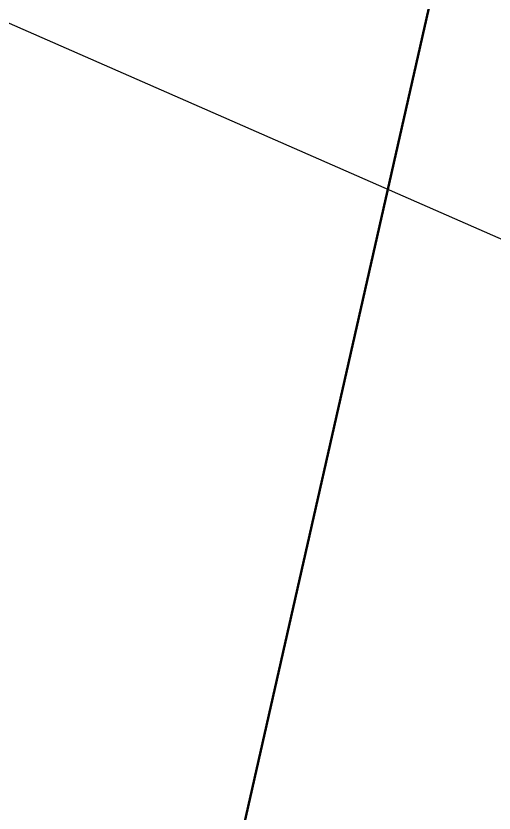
# Model space of a CAD drawing. Header units: metres. Extents: x 218545 to 227455, y 1543467 to 1556082.
# Drawn here: x 222174.5 to 222223.7, y 1554483.6 to 1554565.7 of the extents above; entities that cross this region are included whole.
import ezdxf

# ---------------------------------------------------------------- set-up
doc = ezdxf.new("R2010")
doc.units = ezdxf.units.M
doc.header["$MEASUREMENT"] = 0
for name, color, linetype in [('2 M CONTOUR', 33, 'Continuous'), ('AQUEDUCT', 1, 'Continuous'), ('CART TRACK', 30, 'Continuous')]:
    doc.layers.add(name, color=color, linetype=linetype)
doc.layers.add('Co-ordinate', color=1, linetype='Continuous', lineweight=50)

msp = doc.modelspace()

# ---------------------------------------------------------------- hatches: boundary and pattern name
at = {"layer": 'CART TRACK'}
h = msp.add_hatch(dxfattribs=at)
h.set_pattern_fill('ANSI31', color=256)
h.set_pattern_definition([(45, (-13885.37013, 5678.9458), (-0.088388347648, 0.088388347648), [])])
edge = h.paths.add_edge_path()
edge.add_line((222561.13969, 1554074.13632), (222685.38088, 1554665.22317))
edge.add_line((222685.38088, 1554665.22317), (222658.65762, 1554681.79738))
edge.add_line((222658.65762, 1554681.79738), (222533.13969, 1554084.63632))
edge.add_arc((222472.53338, 1554120.17969), 70.25992, 268.4987053, 329.6099515, ccw=False)
edge.add_line((222470.6926, 1554049.94388), (222000.56979, 1554156.29329))
edge.add_line((222000.56979, 1554156.29329), (221976.97349, 1554130.87313))
edge.add_line((221976.97349, 1554130.87313), (222466.70373, 1554020.0882))
edge.add_arc((222472.08981, 1554120.20334), 100.25992, 266.9205179, 332.6467024)

# ---------------------------------------------------------------- linework, layer by layer
at = {"layer": '2 M CONTOUR'}
msp.add_polyline3d([(222219.31369, 1554166.08632, -1047.86579), (222247.05869, 1554297.82732, -1047.86579), (222241.57534, 1554378.31913, -1047.86579), (222217.77539, 1554422.02969, -1047.86579), (222161.16069, 1554458.59232, -1047.86579), (222102.98369, 1554514.14232, -1047.86579), (222084.90369, 1554548.90132, -1047.86579), (222105.85127, 1554576.30234, -1047.86579), (222150.87817, 1554575.01672, -1047.86579), (222229.99701, 1554540.3054, -1047.86579), (222295.58569, 1554519.85532, -1047.86579), (222382.83869, 1554540.15332, -1047.86579), (222478.09365, 1554592.08961, -1047.86579), (222601.71269, 1554598.33032, -1047.86579), (222640.80669, 1554597.42832, -1047.86579), (222715.00469, 1554620.11832, -1047.86579), (222719.40759, 1554704.38178, -1047.86579)], dxfattribs=at)
at = {"layer": 'AQUEDUCT', "elevation": 1469.86579}
msp.add_lwpolyline([(222058.53698, 1554753.73311), (222248.46565, 1554705.36511), (222175.5, 1554383.5), (222202, 1554282), (222558.5, 1554206), (222533, 1554084.5, -0.27139115), (222470.5529, 1554049.80756), (222000.4301, 1554156.15697), (221988.78704, 1554165.6142), (222073.88108, 1554270.37578), (222064.59547, 1554356.06671), (222048.1714, 1554422.18519), (222027.75626, 1554490.69515), (222058.53698, 1554753.73311)], format="xyb", close=True, dxfattribs=at)
at = {"layer": 'Co-ordinate', "elevation": -1469.86579}
msp.add_lwpolyline([(222657.63969, 1554677.13632), (222287.63969, 1554878.63632), (222175.63969, 1554383.63632), (222202.13969, 1554282.13632), (222558.63969, 1554206.13632)], close=True, dxfattribs=at)

doc.saveas('drawing.dxf')
